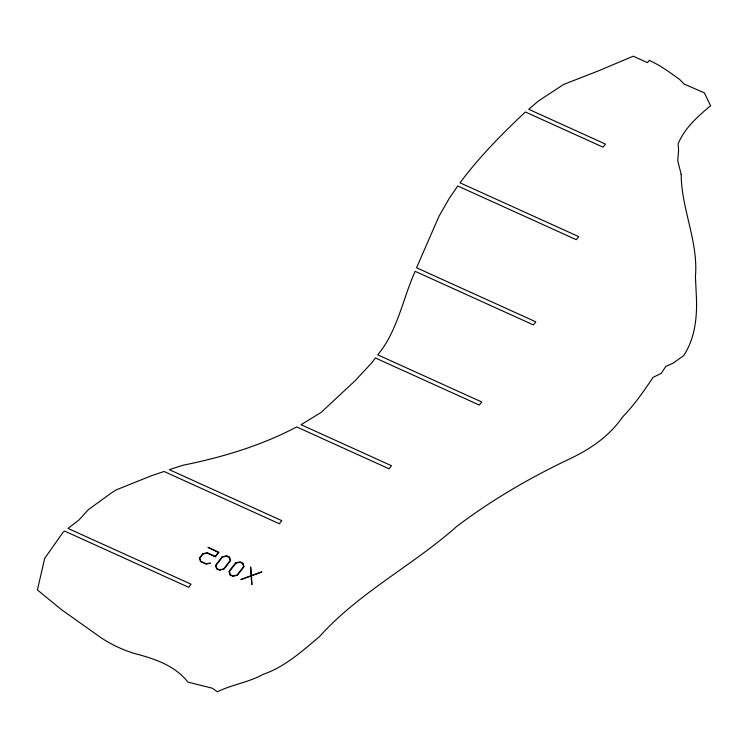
<?xml version="1.0" encoding="UTF-8"?>
<svg xmlns="http://www.w3.org/2000/svg" width="748" height="748" viewBox="0 0 748 748"><rect width="100%" height="100%" fill="white"/><g stroke="black" fill="none" stroke-linecap="round" stroke-linejoin="round"><path stroke-width="1.12" d="M681.166 174.321C681.391 209.047 698.473 241.828 695.425 276.62L696.379 296.713C697.286 317.04 695.079 338.283 683.625 355.674L672.994 363.248L665.842 366.389L661.223 373.355L653.051 377.375C643.86 391.195 634.285 404.92 622.682 416.86C608.676 437.094 589.115 449.95 567.068 460.123C528.247 478.748 491.071 500.449 456.654 526.489C412.812 565.525 358.881 592.528 319.433 636.698C302.155 651.115 284.736 667.029 263.044 674.378C248.701 682.447 231.945 684.514 217.416 691.797L212.282 688.188L187.898 682.111C174.565 664.925 153.349 658.464 133.266 653.144A126.823 98.418 -3.6 0 1 101.232 637.876L61.458 609.629L37.4 589.938L44.721 558.345L63.15 532.137L64.571 531.052L188.636 587.292L191.039 584.197L67.993 528.415L78.83 520.103L88.386 509.622L111.779 492.67L116.323 489.846L151.433 475.737L164.036 471.474L279.378 523.759L281.781 520.664L169.328 469.688L182.736 465.293C222.147 457.365 261.015 445.752 296.666 426.921L389.082 468.809L391.485 465.714L301.042 424.714L321.051 412.466L355.085 380.769L371.962 362.602L375.412 357.974L479.3 405.061L481.703 401.966L377.74 354.842C397.627 330.981 402.648 299.022 415.159 271.328L533.418 324.931L535.82 321.836L416.561 267.775L439.02 216.209L449.296 198.323L457.776 185.981L576.315 239.715L578.718 236.62L460.011 182.811C479.272 156.977 501.936 133.995 525.386 111.976L603.028 147.169L605.431 144.074L528.714 109.292L538.41 101.008L563.646 84.431L597.774 71.144L633.247 56.203L647.488 62.664L649.348 60.27L659.53 65.618L668.039 71.191L679.614 79.428L684.055 84.01L704.345 92.846L710.6 105.749C697.678 116.52 684.626 128.011 678.099 143.887L678.604 149.974L677.735 160.773L681.166 174.321M202.792 553.735L199.407 558.092L200.483 561.57L205.99 564.067L210.412 563.16L206.074 563.73L200.847 561.355L199.847 558.158L203.073 553.997L207.224 553.137L215.377 556.83L218.902 552.295L207.991 547.349L218.323 552.407L215.246 556.381L207.308 552.781L202.792 553.735M222.203 556.793L215.518 565.404L216.602 568.873L219.416 570.154L223.923 569.209L230.608 560.598L229.533 557.12L226.719 555.839L222.203 556.793M222.483 557.054L215.957 565.46L216.948 568.658L219.501 569.817L223.643 568.947L230.169 560.542L229.187 557.335L226.635 556.175L222.483 557.054M235.629 562.879L228.953 571.491L230.029 574.96L232.852 576.24L237.359 575.296L244.044 566.685L242.969 563.207L240.145 561.926L235.629 562.879M235.91 563.141L229.393 571.547L230.375 574.745L232.937 575.904L237.079 575.034L243.596 566.629L242.623 563.422L240.061 562.262L235.91 563.141M261.678 571.968L251.487 575.876L251.889 584.59L251.066 576.025L240.837 579.578L251.038 575.68L250.636 566.965L251.45 575.53L261.678 571.968"/></g></svg>
